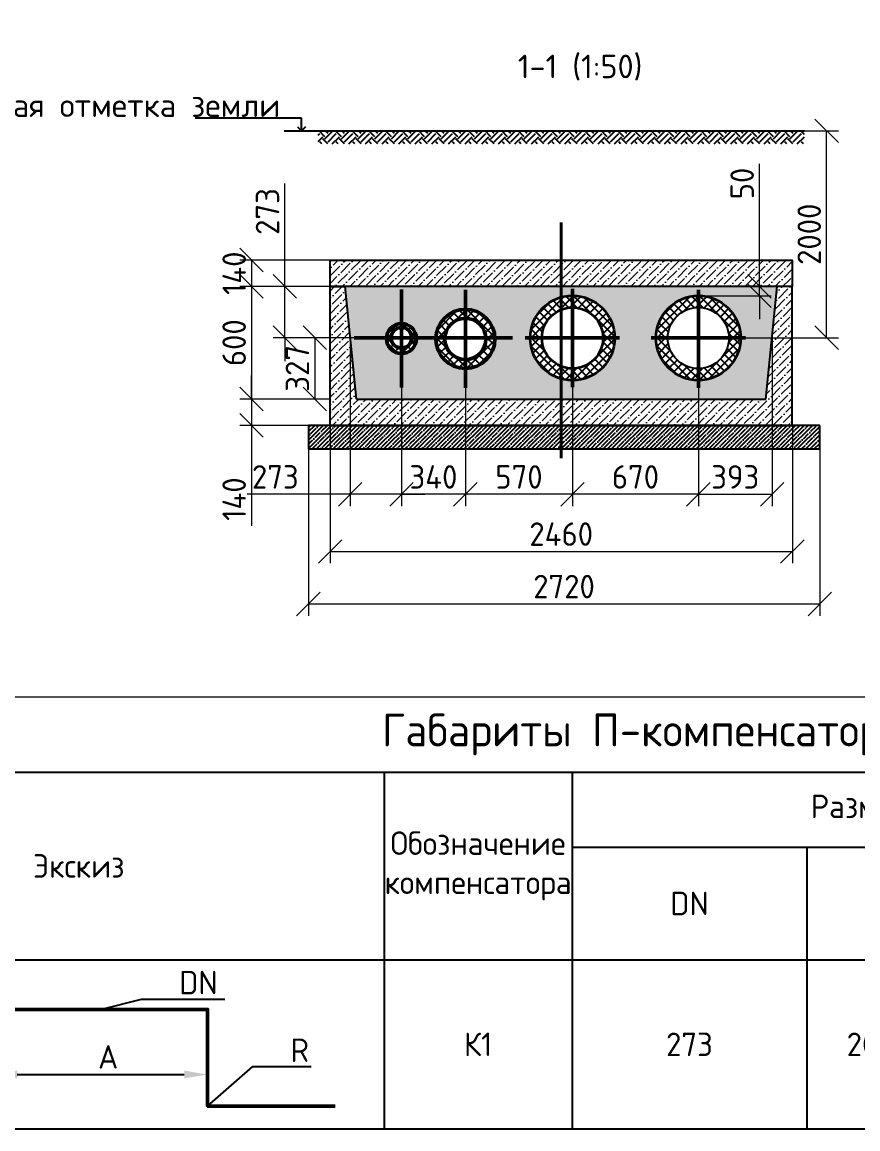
# Model space of a CAD drawing. Header units: metres. Extents: x 1981 to 7362, y 1229 to 3678.
# Drawn here: x 3059.8 to 3148.7, y 2389.7 to 2507.5 of the extents above; entities that cross this region are included whole.
import ezdxf
from ezdxf import colors
from ezdxf.entities.mleader import LeaderData, LeaderLine
from ezdxf.math import Vec2, Vec3

# ---------------------------------------------------------------- set-up
doc = ezdxf.new("R2010")
doc.units = ezdxf.units.M
doc.layers.add('Основной', color=255, linetype='Continuous', lineweight=50)
doc.styles.add('-ISOCPEUR-', font='isocpeur.ttf')
doc.styles.add('GOST', font='GOST.shx', dxfattribs={"oblique": 15})
doc.styles.get("Standard").update_dxf_attribs({"font": 'GOST Common.ttf'})
doc.dimstyles.new('ISO-25', dxfattribs={"dimtxt": 2.5, "dimasz": 2.5, "dimexe": 1.25, "dimexo": 0.625, "dimtad": 1, "dimtxsty": 'Standard', "dimcen": 2.5, "dimadec": 0, "dimazin": 0, "dimtfac": 1, "dimtmove": 0, "dimatfit": 3, "dimfxl": 1, "dimarcsym": 0})
doc.dimstyles.new('М 1 к 50', dxfattribs={"dimtxt": 2.5, "dimasz": 2.5, "dimexe": 1.25, "dimexo": 0, "dimgap": 0.6, "dimtad": 1, "dimdec": 0, "dimlfac": 50, "dimdsep": 46, "dimtxsty": 'GOST', "dimblk": 'OBLIQUE', "dimcen": 0, "dimclrd": 256, "dimclre": 256, "dimclrt": 256, "dimazin": 0, "dimtfac": 1, "dimtdec": 0, "dimtmove": 0, "dimatfit": 1, "dimldrblk": 'NONE', "dimfxl": 1.25, "dimlwd": 20, "dimlwe": 20, "dimarcsym": 1})

# ---------------------------------------------------------------- blocks, each defined once
blk = doc.blocks.new('*T66')
at = {"layer": 'Defpoints', "color": 8, "linetype": 'ByBlock', "lineweight": 0, "transparency": 16777216}
for p, q in [((0, 0), (185, 0)), ((0, 0), (0, -8)), ((185, 0), (185, -8))]:
    blk.add_line(p, q, dxfattribs=at)
at = {"layer": 'Основной', "color": 0, "linetype": 'ByBlock', "lineweight": -2, "transparency": 16777216}
for p, q in [((0, -8), (185, -8)), ((0, -8), (0, -46)), ((65, -8), (65, -46)), ((85, -8), (85, -46)), ((155, -8), (155, -46)), ((175, -8), (175, -46)), ((185, -8), (185, -46)), ((85, -16), (155, -16)), ((110, -16), (110, -46)), ((125, -16), (125, -46)), ((140, -16), (140, -46)), ((0, -28), (185, -28)), ((0, -46), (185, -46))]:
    blk.add_line(p, q, dxfattribs=at)
at = {"layer": 'Основной', "color": 0, "transparency": 16777216, "attachment_point": 5}
for s, insert, char_height, width in [('Габариты П-компенсатора', (92.5, -4), 3.5, 182), ('Размеры, мм', (120, -12), 2.5, 67), ('{\\T0.9;Компенсирующая способность, мм}', (165, -18), 2.5, 17), ('Обозначение компенсатора', (75, -18), 2.5, 17), ('Экскиз', (32.5, -18), 2.5, 62), ('Кол.', (180, -18), 2.5, 7), ('DN', (97.5, -22), 2.5, 22), ('H', (117.5, -22), 2.5, 12), ('A', (132.5, -22), 2.5, 12), ('R', (147.5, -22), 2.5, 12), ('К1', (75, -37), 2.5, 17), ('273', (97.5, -37), 2.5, 22), ('2000', (117.5, -37), 2.5, 12), ('3000', (132.5, -37), 2.5, 12), ('1,5', (147.5, -37), 2.5, 12), ('34', (165, -37), 2.5, 17)]:
    blk.add_mtext(s, dxfattribs=dict(at, insert=insert, char_height=char_height, width=width))
blk = doc.blocks.new('*D69')
at = {"layer": 'Defpoints', "color": 0, "lineweight": 50, "transparency": 16777216}
for p in [(3056.74, 2402.41), (3079.51, 2402.41), (3079.51, 2395.48)]:
    blk.add_point(p, dxfattribs=at)
at = {"layer": 'Основной', "color": 0, "lineweight": -2, "transparency": 16777216}
for p, q in [((3056.74, 2401.78), (3056.74, 2394.23)), ((3079.51, 2401.78), (3079.51, 2394.23)), ((3059.24, 2395.48), (3077.01, 2395.48))]:
    blk.add_line(p, q, dxfattribs=at)
at = {"layer": 'Основной', "color": 0, "lineweight": 50, "transparency": 16777216}
for points in [[(3059.24, 2395.9), (3059.24, 2395.07), (3056.74, 2395.48)], [(3077.01, 2395.9), (3077.01, 2395.07), (3079.51, 2395.48)]]:
    blk.add_solid(points, dxfattribs=at)
at = {"layer": 'Основной', "color": 0, "lineweight": 25, "transparency": 16777216, "insert": (3068.92, 2397.36), "char_height": 2.5, "attachment_point": 5, "bg_fill": 3, "box_fill_scale": 1.1, "bg_fill_color": 256, "bg_fill_true_color": 13158600, "bg_fill_transparency": 0}
blk.add_mtext('А', dxfattribs=at)
blk = doc.blocks.new('_None')
blk = doc.blocks.new('_Oblique')
at = {"color": 0, "linetype": 'ByBlock', "lineweight": -2}
blk.add_line((-0.5, -0.5), (0.5, 0.5), dxfattribs=at)
blk = doc.blocks.new('*D75')
at = {"lineweight": 20, "transparency": 16777216}
for p, q in [((3092.54, 2464.61), (3092.54, 2449.93)), ((3141.74, 2464.61), (3141.74, 2449.93)), ((3092.54, 2451.18), (3141.74, 2451.18))]:
    blk.add_line(p, q, dxfattribs=at)
at = {"layer": 'Defpoints', "color": 0, "lineweight": 50, "transparency": 16777216}
for p in [(3092.54, 2464.61), (3141.74, 2464.61), (3141.74, 2451.18)]:
    blk.add_point(p, dxfattribs=at)
at = {"lineweight": 20, "transparency": 16777216, "xscale": 2.5, "yscale": 2.5, "zscale": 2.5, "rotation": 180}
blk.add_blockref('_Oblique', (3092.54, 2451.18), dxfattribs=at)
at = {"lineweight": 20, "transparency": 16777216, "xscale": 2.5, "yscale": 2.5, "zscale": 2.5}
blk.add_blockref('_Oblique', (3141.74, 2451.18), dxfattribs=at)
at = {"transparency": 16777216, "insert": (3117.14, 2453.03), "char_height": 2.5, "attachment_point": 5}
blk.add_mtext('2460', dxfattribs=at)
blk = doc.blocks.new('*D76')
at = {"lineweight": 20, "transparency": 16777216}
for p, q in [((3090.23, 2462.09), (3090.23, 2444.34)), ((3144.66, 2462.09), (3144.66, 2444.34)), ((3090.23, 2445.59), (3144.66, 2445.59))]:
    blk.add_line(p, q, dxfattribs=at)
at = {"layer": 'Defpoints', "color": 0, "lineweight": 50, "transparency": 16777216}
for p in [(3090.23, 2462.09), (3144.66, 2462.09), (3144.66, 2445.59)]:
    blk.add_point(p, dxfattribs=at)
at = {"lineweight": 20, "transparency": 16777216, "xscale": 2.5, "yscale": 2.5, "zscale": 2.5, "rotation": 180}
blk.add_blockref('_Oblique', (3090.23, 2445.59), dxfattribs=at)
at = {"lineweight": 20, "transparency": 16777216, "xscale": 2.5, "yscale": 2.5, "zscale": 2.5}
blk.add_blockref('_Oblique', (3144.66, 2445.59), dxfattribs=at)
at = {"transparency": 16777216, "insert": (3117.44, 2447.44), "char_height": 2.5, "attachment_point": 5}
blk.add_mtext('2720', dxfattribs=at)
blk = doc.blocks.new('*D71')
at = {"lineweight": 20, "transparency": 16777216}
for p, q in [((3087.73, 2479.41), (3087.73, 2490.36)), ((3092.54, 2479.41), (3086.48, 2479.41)), ((3087.73, 2473.94), (3087.73, 2479.41)), ((3095.12, 2473.94), (3086.48, 2473.94)), ((3087.73, 2473.94), (3087.73, 2471.44))]:
    blk.add_line(p, q, dxfattribs=at)
at = {"layer": 'Defpoints', "color": 0, "lineweight": 50, "transparency": 16777216}
for p in [(3087.73, 2479.41), (3092.54, 2479.41), (3095.12, 2473.94)]:
    blk.add_point(p, dxfattribs=at)
at = {"lineweight": 20, "transparency": 16777216, "xscale": 2.5, "yscale": 2.5, "zscale": 2.5}
for p, rotation in [((3087.73, 2479.41), 270), ((3087.73, 2473.94), 90)]:
    blk.add_blockref('_Oblique', p, dxfattribs=dict(at, rotation=rotation))
at = {"transparency": 16777216, "insert": (3085.88, 2487.38), "char_height": 2.5, "attachment_point": 5, "rotation": 90}
blk.add_mtext('273', dxfattribs=at)
blk = doc.blocks.new('*D72')
at = {"lineweight": 20, "transparency": 16777216}
for p, q in [((3095.12, 2473.94), (3089.66, 2473.94)), ((3090.91, 2473.94), (3090.91, 2467.41)), ((3092.54, 2467.41), (3089.66, 2467.41))]:
    blk.add_line(p, q, dxfattribs=at)
at = {"layer": 'Defpoints', "color": 0, "lineweight": 50, "transparency": 16777216}
for p in [(3095.12, 2473.94), (3090.91, 2467.41), (3092.54, 2467.41)]:
    blk.add_point(p, dxfattribs=at)
at = {"lineweight": 20, "transparency": 16777216, "xscale": 2.5, "yscale": 2.5, "zscale": 2.5}
for p, rotation in [((3090.91, 2473.94), 90), ((3090.91, 2467.41), 270)]:
    blk.add_blockref('_Oblique', p, dxfattribs=dict(at, rotation=rotation))
at = {"transparency": 16777216, "insert": (3089.06, 2470.68), "char_height": 2.5, "attachment_point": 5, "rotation": 90}
blk.add_mtext('327', dxfattribs=at)
blk = doc.blocks.new('*D77')
at = {"lineweight": 20, "transparency": 16777216}
for p, q in [((3138.25, 2479.41), (3138.25, 2492.46)), ((3131.74, 2479.41), (3139.5, 2479.41)), ((3131.74, 2478.41), (3139.5, 2478.41)), ((3138.25, 2478.41), (3138.25, 2479.41)), ((3138.25, 2478.41), (3138.25, 2475.91))]:
    blk.add_line(p, q, dxfattribs=at)
at = {"layer": 'Defpoints', "color": 0, "lineweight": 50, "transparency": 16777216}
for p in [(3131.74, 2479.41), (3131.74, 2478.41), (3138.25, 2479.41)]:
    blk.add_point(p, dxfattribs=at)
at = {"lineweight": 20, "transparency": 16777216, "xscale": 2.5, "yscale": 2.5, "zscale": 2.5}
for p, rotation in [((3138.25, 2479.41), 270), ((3138.25, 2478.41), 90)]:
    blk.add_blockref('_Oblique', p, dxfattribs=dict(at, rotation=rotation))
at = {"transparency": 16777216, "insert": (3136.4, 2490.36), "char_height": 2.5, "attachment_point": 5, "rotation": 90}
blk.add_mtext('50', dxfattribs=at)
blk = doc.blocks.new('*D73')
at = {"lineweight": 20, "transparency": 16777216}
for p, q in [((3132.14, 2495.97), (3146.64, 2495.97)), ((3145.39, 2473.94), (3145.39, 2495.97)), ((3136.75, 2473.94), (3146.64, 2473.94))]:
    blk.add_line(p, q, dxfattribs=at)
at = {"layer": 'Defpoints', "color": 0, "lineweight": 50, "transparency": 16777216}
for p in [(3132.14, 2495.97), (3145.39, 2495.97), (3136.75, 2473.94)]:
    blk.add_point(p, dxfattribs=at)
at = {"lineweight": 20, "transparency": 16777216, "xscale": 2.5, "yscale": 2.5, "zscale": 2.5}
for p, rotation in [((3145.39, 2495.97), 90), ((3145.39, 2473.94), 270)]:
    blk.add_blockref('_Oblique', p, dxfattribs=dict(at, rotation=rotation))
at = {"transparency": 16777216, "insert": (3143.54, 2484.96), "char_height": 2.5, "attachment_point": 5, "rotation": 90}
blk.add_mtext('2000', dxfattribs=at)
blk = doc.blocks.new('*D78')
at = {"lineweight": 20, "transparency": 16777216}
for p, q in [((3092.54, 2482.21), (3082.93, 2482.21)), ((3084.18, 2482.21), (3084.18, 2479.41)), ((3092.54, 2479.41), (3082.93, 2479.41))]:
    blk.add_line(p, q, dxfattribs=at)
at = {"layer": 'Defpoints', "color": 0, "lineweight": 50, "transparency": 16777216}
for p in [(3092.54, 2482.21), (3084.18, 2479.41), (3092.54, 2479.41)]:
    blk.add_point(p, dxfattribs=at)
at = {"lineweight": 20, "transparency": 16777216, "xscale": 2.5, "yscale": 2.5, "zscale": 2.5}
for p, rotation in [((3084.18, 2482.21), 90), ((3084.18, 2479.41), 270)]:
    blk.add_blockref('_Oblique', p, dxfattribs=dict(at, rotation=rotation))
at = {"transparency": 16777216, "insert": (3082.33, 2480.81), "char_height": 2.5, "attachment_point": 5, "rotation": 90}
blk.add_mtext('140', dxfattribs=at)
blk = doc.blocks.new('*D74')
at = {"lineweight": 20, "transparency": 16777216}
for p, q in [((3090.66, 2479.41), (3082.93, 2479.41)), ((3084.18, 2479.41), (3084.18, 2467.41)), ((3090.66, 2467.41), (3082.93, 2467.41))]:
    blk.add_line(p, q, dxfattribs=at)
at = {"layer": 'Defpoints', "color": 0, "lineweight": 50, "transparency": 16777216}
for p in [(3090.66, 2479.41), (3084.18, 2467.41), (3090.66, 2467.41)]:
    blk.add_point(p, dxfattribs=at)
at = {"lineweight": 20, "transparency": 16777216, "xscale": 2.5, "yscale": 2.5, "zscale": 2.5}
for p, rotation in [((3084.18, 2479.41), 90), ((3084.18, 2467.41), 270)]:
    blk.add_blockref('_Oblique', p, dxfattribs=dict(at, rotation=rotation))
at = {"transparency": 16777216, "insert": (3082.33, 2473.41), "char_height": 2.5, "attachment_point": 5, "rotation": 90}
blk.add_mtext('600', dxfattribs=at)
blk = doc.blocks.new('*D79')
at = {"lineweight": 20, "transparency": 16777216}
for p, q in [((3084.18, 2467.41), (3084.18, 2469.91)), ((3090.91, 2467.41), (3082.93, 2467.41)), ((3084.18, 2467.41), (3084.18, 2464.61)), ((3090.91, 2464.61), (3082.93, 2464.61)), ((3084.18, 2464.61), (3084.18, 2453.91))]:
    blk.add_line(p, q, dxfattribs=at)
at = {"layer": 'Defpoints', "color": 0, "lineweight": 50, "transparency": 16777216}
for p in [(3090.91, 2467.41), (3084.18, 2464.61), (3090.91, 2464.61)]:
    blk.add_point(p, dxfattribs=at)
at = {"lineweight": 20, "transparency": 16777216, "xscale": 2.5, "yscale": 2.5, "zscale": 2.5}
for p, rotation in [((3084.18, 2467.41), 270), ((3084.18, 2464.61), 90)]:
    blk.add_blockref('_Oblique', p, dxfattribs=dict(at, rotation=rotation))
at = {"transparency": 16777216, "insert": (3082.33, 2456.76), "char_height": 2.5, "attachment_point": 5, "rotation": 90}
blk.add_mtext('140', dxfattribs=at)
blk = doc.blocks.new('*D84')
at = {"lineweight": 20, "transparency": 16777216}
for p, q in [((3118.34, 2473.91), (3118.34, 2456.02)), ((3131.74, 2473.94), (3131.74, 2456.02)), ((3131.74, 2457.27), (3118.34, 2457.27))]:
    blk.add_line(p, q, dxfattribs=at)
at = {"layer": 'Defpoints', "color": 0, "lineweight": 50, "transparency": 16777216}
for p in [(3118.34, 2473.91), (3131.74, 2473.94), (3118.34, 2457.27)]:
    blk.add_point(p, dxfattribs=at)
at = {"lineweight": 20, "transparency": 16777216, "xscale": 2.5, "yscale": 2.5, "zscale": 2.5, "rotation": 180}
blk.add_blockref('_Oblique', (3118.34, 2457.27), dxfattribs=at)
at = {"lineweight": 20, "transparency": 16777216, "xscale": 2.5, "yscale": 2.5, "zscale": 2.5}
blk.add_blockref('_Oblique', (3131.74, 2457.27), dxfattribs=at)
at = {"transparency": 16777216, "insert": (3125.04, 2459.12), "char_height": 2.5, "attachment_point": 5}
blk.add_mtext('670', dxfattribs=at)
blk = doc.blocks.new('*D85')
at = {"lineweight": 20, "transparency": 16777216}
for p, q in [((3106.94, 2473.94), (3106.94, 2456.02)), ((3118.34, 2473.91), (3118.34, 2456.02)), ((3118.34, 2457.27), (3106.94, 2457.27))]:
    blk.add_line(p, q, dxfattribs=at)
at = {"layer": 'Defpoints', "color": 0, "lineweight": 50, "transparency": 16777216}
for p in [(3106.94, 2473.94), (3118.34, 2473.91), (3106.94, 2457.27)]:
    blk.add_point(p, dxfattribs=at)
at = {"lineweight": 20, "transparency": 16777216, "xscale": 2.5, "yscale": 2.5, "zscale": 2.5, "rotation": 180}
blk.add_blockref('_Oblique', (3106.94, 2457.27), dxfattribs=at)
at = {"lineweight": 20, "transparency": 16777216, "xscale": 2.5, "yscale": 2.5, "zscale": 2.5}
blk.add_blockref('_Oblique', (3118.34, 2457.27), dxfattribs=at)
at = {"transparency": 16777216, "insert": (3112.64, 2459.12), "char_height": 2.5, "attachment_point": 5}
blk.add_mtext('570', dxfattribs=at)
blk = doc.blocks.new('*D86')
at = {"lineweight": 20, "transparency": 16777216}
for p, q in [((3100.14, 2473.94), (3100.14, 2456.02)), ((3106.94, 2473.94), (3106.94, 2456.02)), ((3106.94, 2457.27), (3100.14, 2457.27))]:
    blk.add_line(p, q, dxfattribs=at)
at = {"layer": 'Defpoints', "color": 0, "lineweight": 50, "transparency": 16777216}
for p in [(3100.14, 2473.94), (3106.94, 2473.94), (3100.14, 2457.27)]:
    blk.add_point(p, dxfattribs=at)
at = {"lineweight": 20, "transparency": 16777216, "xscale": 2.5, "yscale": 2.5, "zscale": 2.5, "rotation": 180}
blk.add_blockref('_Oblique', (3100.14, 2457.27), dxfattribs=at)
at = {"lineweight": 20, "transparency": 16777216, "xscale": 2.5, "yscale": 2.5, "zscale": 2.5}
blk.add_blockref('_Oblique', (3106.94, 2457.27), dxfattribs=at)
at = {"transparency": 16777216, "insert": (3103.54, 2459.12), "char_height": 2.5, "attachment_point": 5}
blk.add_mtext('340', dxfattribs=at)
blk = doc.blocks.new('*D154')
at = {"lineweight": 20, "transparency": 16777216}
for p, q in [((3094.68, 2473.94), (3094.68, 2456.02)), ((3100.14, 2473.93), (3100.14, 2456.02)), ((3094.68, 2457.27), (3083.73, 2457.27)), ((3100.14, 2457.27), (3094.68, 2457.27)), ((3100.14, 2457.27), (3102.64, 2457.27))]:
    blk.add_line(p, q, dxfattribs=at)
at = {"layer": 'Defpoints', "color": 0, "lineweight": 50, "transparency": 16777216}
for p in [(3094.68, 2473.94), (3100.14, 2473.93), (3094.68, 2457.27)]:
    blk.add_point(p, dxfattribs=at)
at = {"lineweight": 20, "transparency": 16777216, "xscale": 2.5, "yscale": 2.5, "zscale": 2.5}
blk.add_blockref('_Oblique', (3094.68, 2457.27), dxfattribs=at)
at = {"lineweight": 20, "transparency": 16777216, "xscale": 2.5, "yscale": 2.5, "zscale": 2.5, "rotation": 180}
blk.add_blockref('_Oblique', (3100.14, 2457.27), dxfattribs=at)
at = {"transparency": 16777216, "insert": (3086.71, 2459.12), "char_height": 2.5, "attachment_point": 5}
blk.add_mtext('273', dxfattribs=at)
blk = doc.blocks.new('*D155')
at = {"lineweight": 20, "transparency": 16777216}
for p, q in [((3131.74, 2473.94), (3131.74, 2456.02)), ((3139.59, 2473.94), (3139.59, 2456.02)), ((3131.74, 2457.27), (3139.59, 2457.27))]:
    blk.add_line(p, q, dxfattribs=at)
at = {"layer": 'Defpoints', "color": 0, "lineweight": 50, "transparency": 16777216}
for p in [(3131.74, 2473.94), (3139.59, 2473.94), (3139.59, 2457.27)]:
    blk.add_point(p, dxfattribs=at)
at = {"lineweight": 20, "transparency": 16777216, "xscale": 2.5, "yscale": 2.5, "zscale": 2.5, "rotation": 180}
blk.add_blockref('_Oblique', (3131.74, 2457.27), dxfattribs=at)
at = {"lineweight": 20, "transparency": 16777216, "xscale": 2.5, "yscale": 2.5, "zscale": 2.5}
blk.add_blockref('_Oblique', (3139.59, 2457.27), dxfattribs=at)
at = {"transparency": 16777216, "insert": (3135.66, 2459.12), "char_height": 2.5, "attachment_point": 5}
blk.add_mtext('393', dxfattribs=at)

msp = doc.modelspace()

# ---------------------------------------------------------------- hatches: boundary and pattern name
h = msp.add_hatch()
h.set_pattern_fill('EARTH', color=256, scale=5, angle=45, style=0)
h.set_pattern_definition([(45, (-23809.2268, 119244.8546), (0, 1.767766953), [1.25, -1.25]), (45, (-23809.5582, 119245.186), (0, 1.767766953), [1.25, -1.25]), (45, (-23809.8897, 119245.5175), (0, 1.767766953), [1.25, -1.25]), (135, (-23809.8897, 119245.7385), (-1.767766953, 2e-16), [1.25, -1.25]), (135, (-23809.5582, 119246.0699), (-1.767766953, 2e-16), [1.25, -1.25]), (135, (-23809.2268, 119246.4014), (-1.767766953, 2e-16), [1.25, -1.25])])
h.paths.add_polyline_path([(3140.759, 2495.966), (3143.029, 2495.966), (3143.029, 2494.577), (3139.459, 2494.577)])
h.paths.add_polyline_path([(3131.544, 2495.966), (3140.759, 2495.966), (3139.459, 2494.577), (3131.544, 2494.577)])
h.paths.add_polyline_path([(3122.329, 2495.966), (3131.544, 2495.966), (3131.544, 2494.577), (3123.63, 2494.577)])
h.paths.add_polyline_path([(3091.272, 2495.966), (3122.329, 2495.966), (3123.63, 2494.577), (3091.272, 2494.577)])
at = {"lineweight": 20}
h = msp.add_hatch(dxfattribs=at)
h.set_pattern_fill('ANSI36', color=256, scale=0.18)
h.set_pattern_definition([(45, (2954.86526, 2548.95214), (0.3030836, 1.1113067), [1.42875, -0.28575, 0, -0.28575])])
h.paths.add_polyline_path([(3141.736, 2482.209), (3092.536, 2482.209), (3092.536, 2479.409), (3141.736, 2479.409)])
h.paths.add_polyline_path([(3094.136, 2479.409), (3092.536, 2479.409), (3092.536, 2464.609), (3141.736, 2464.609), (3141.736, 2479.409), (3140.136, 2479.409), (3138.936, 2467.409), (3095.336, 2467.409)])
h = msp.add_hatch()
h.set_pattern_fill('AR-SAND', color=256, scale=0.047)
h.paths.add_polyline_path([(3140.136, 2479.409), (3094.136, 2479.409), (3095.336, 2467.409), (3138.936, 2467.409)])
h.paths.add_polyline_path([(3101.733, 2473.944), (3103.788, 2473.944, -0.9795234), (3110.086, 2473.813, -1), (3103.786, 2473.813, -0.0103442), (3103.788, 2473.944), (3101.917, 2473.944), (3101.733, 2473.944, -0.0149739), (3101.736, 2473.848, -1), (3098.536, 2473.848, -0.970494)], flags=16)
h.paths.add_polyline_path([(3101.236, 2473.933, -1), (3099.036, 2473.933, -1)], flags=0)
h.paths.add_polyline_path([(3109.126, 2473.813, -1), (3104.746, 2473.813, -1)], flags=0)
h.paths.add_polyline_path([(3122.836, 2473.909, -1), (3113.836, 2473.909, -1)], flags=16)
h.paths.add_polyline_path([(3121.586, 2473.909, -1), (3115.086, 2473.909, -1)], flags=0)
h.paths.add_polyline_path([(3136.236, 2473.909, -1), (3127.236, 2473.909, -1)], flags=16)
h.paths.add_polyline_path([(3134.986, 2473.909, -1), (3128.486, 2473.909, -1)], flags=0)
h.paths.add_polyline_path([(3325.136, 2479.409), (3279.136, 2479.409), (3280.336, 2467.409), (3323.936, 2467.409)])
h.paths.add_polyline_path([(3286.733, 2473.944), (3288.788, 2473.944, -0.9795234), (3295.086, 2473.813, -1), (3288.786, 2473.813, -0.0103442), (3288.788, 2473.944), (3286.917, 2473.944), (3286.733, 2473.944, -0.0149739), (3286.736, 2473.848, -1), (3283.536, 2473.848, -0.970494)], flags=16)
h.paths.add_polyline_path([(3286.236, 2473.933, -1), (3284.036, 2473.933, -1)], flags=0)
h.paths.add_polyline_path([(3294.126, 2473.813, -1), (3289.746, 2473.813, -1)], flags=0)
h.paths.add_polyline_path([(3298.836, 2473.944), (3300.086, 2473.944, -0.4111054), (3303.336, 2477.159), (3303.336, 2478.409, 0.4119681)], flags=0)
h.paths.add_polyline_path([(3307.836, 2473.909, -1), (3298.836, 2473.909, -1)], flags=16)
h.paths.add_polyline_path([(3312.236, 2473.944), (3313.486, 2473.944, -0.4111054), (3316.736, 2477.159), (3316.736, 2478.409, 0.4119681)], flags=0)
h.paths.add_polyline_path([(3321.236, 2473.909, -1), (3312.236, 2473.909, -1)], flags=16)
at = {"lineweight": 25, "ltscale": 0.5}
h = msp.add_hatch(dxfattribs=at)
h.set_pattern_fill('ANSI37', scale=0.2)
h.set_pattern_definition([(45, (2930.76053, 2446.9889), (-0.4490128, 0.4490128), []), (135, (2930.76053, 2446.9889), (-0.4490128, -0.4490128), [])])
edge = h.paths.add_edge_path()
edge.add_arc((3118.336, 2473.909), 4.5, 0, 360)
edge = h.paths.add_edge_path(flags=17)
edge.add_arc((3118.336, 2473.909), 3.25, 0, 360)
h = msp.add_hatch(dxfattribs=at)
h.set_pattern_fill('ANSI37', scale=0.2)
h.set_pattern_definition([(45, (2944.16053, 2446.9889), (-0.4490128, 0.4490128), []), (135, (2944.16053, 2446.9889), (-0.4490128, -0.4490128), [])])
edge = h.paths.add_edge_path()
edge.add_arc((3131.736, 2473.909), 4.5, 0, 360)
edge = h.paths.add_edge_path(flags=17)
edge.add_arc((3131.736, 2473.909), 3.25, 0, 360)
h = msp.add_hatch(dxfattribs=at)
h.set_pattern_fill('ANSI37', scale=0.2)
h.set_pattern_definition([(45, (2959.36585, 2446.8931), (-0.4490128, 0.4490128), []), (135, (2959.36585, 2446.8931), (-0.4490128, -0.4490128), [])])
edge = h.paths.add_edge_path()
edge.add_arc((3106.951, 2473.813), 3.15, 0, 360)
edge = h.paths.add_edge_path(flags=16)
edge.add_arc((3106.951, 2473.813), 2.19, 0, 360)
h = msp.add_hatch(dxfattribs=at)
h.set_pattern_fill('ANSI37', scale=0.2)
h.set_pattern_definition([(45, (2966.15044, 2446.92764), (-0.4490128, 0.4490128), []), (135, (2966.15044, 2446.92764), (-0.4490128, -0.4490128), [])])
edge = h.paths.add_edge_path()
edge.add_arc((3100.136, 2473.848), 1.6, 180, 540, ccw=False)
edge = h.paths.add_edge_path(flags=17)
edge.add_arc((3100.136, 2473.848), 1.1, 180, 540, ccw=False)
at = {"ltscale": 50}
h = msp.add_hatch(dxfattribs=at)
h.set_pattern_fill('ANSI35', scale=0.1)
h.set_pattern_definition([(45, (2944.56053, 2445.7889), (-0.4490128, 0.4490128), []), (45, (2945.00955, 2445.7889), (-0.4490128, 0.4490128), [0.79375, -0.15875, 0, -0.15875])])
h.paths.add_polyline_path([(3144.659, 2462.094), (3144.659, 2464.609), (3090.229, 2464.609), (3090.229, 2462.094)])

# ---------------------------------------------------------------- linework, layer by layer
at = {"color": 0}
msp.add_line((3089.487, 2497.325), (3078.18, 2497.325), dxfattribs=at)
for p, q in [((3089.487, 2495.966), (3089.487, 2497.325)), ((3089.063, 2496.391), (3089.487, 2495.966)), ((3089.911, 2496.391), (3089.487, 2495.966)), ((3087.665, 2495.966), (3143.029, 2495.966))]:
    msp.add_line(p, q)
at = {"color": 3, "lineweight": 40, "ltscale": 0.5}
msp.add_line((3117.136, 2461.113), (3117.136, 2486.199), dxfattribs=at)
at = {"color": 1, "linetype": 'ByBlock'}
for p, q in [((3092.536, 2464.609), (3092.536, 2479.409)), ((3092.536, 2479.409), (3094.136, 2479.409)), ((3095.336, 2467.409), (3094.136, 2479.409)), ((3138.936, 2467.409), (3140.136, 2479.409)), ((3141.736, 2479.409), (3140.136, 2479.409)), ((3141.736, 2464.609), (3141.736, 2479.409)), ((3095.336, 2467.409), (3138.936, 2467.409)), ((3092.536, 2464.609), (3141.736, 2464.609))]:
    msp.add_line(p, q, dxfattribs=at)
at = {"lineweight": 50, "ltscale": 0.5}
for p, q in [((3100.136, 2468.627), (3100.136, 2479.069)), ((3106.936, 2468.592), (3106.936, 2479.034)), ((3118.336, 2468.688), (3118.336, 2479.13)), ((3131.736, 2468.592), (3131.736, 2479.034)), ((3105.154, 2473.944), (3095.117, 2473.944)), ((3111.954, 2473.944), (3101.917, 2473.944)), ((3123.354, 2473.944), (3113.317, 2473.944)), ((3136.754, 2473.944), (3126.717, 2473.944))]:
    msp.add_line(p, q, dxfattribs=at)
at = {"color": 1, "linetype": 'ByBlock'}
msp.add_lwpolyline([(3092.536, 2482.209), (3141.736, 2482.209), (3141.736, 2479.409), (3092.536, 2479.409)], close=True, dxfattribs=at)
msp.add_lwpolyline([(3144.659, 2464.609), (3090.229, 2464.609), (3090.229, 2462.094), (3144.659, 2462.094)], close=True)
at = {"color": 5, "lineweight": 35}
for centre, radius in [((3118.336, 2473.909), 4.5), ((3118.336, 2473.909), 4.5), ((3131.736, 2473.909), 4.5), ((3118.336, 2473.909), 3.25)]:
    msp.add_circle(centre, radius, dxfattribs=at)
for radius in [4.5, 3.25]:
    msp.add_circle((3131.736, 2473.909), radius)
at = {"color": 4, "lineweight": 50}
for radius in [3.15, 2.19]:
    msp.add_circle((3106.936, 2473.813), radius, dxfattribs=at)
at = {"color": 6, "lineweight": 50}
for centre, radius in [((3100.136, 2473.848), 1.6), ((3100.136, 2473.933), 1.1)]:
    msp.add_circle(centre, radius, dxfattribs=at)
at = {"layer": 'Основной'}
msp.add_lwpolyline([(3041.92, 2392.114), (3056.736, 2392.114), (3056.736, 2402.407), (3079.507, 2402.407), (3079.507, 2392.114), (3093.075, 2392.114)], dxfattribs=at)

# ---------------------------------------------------------------- block references
msp.add_blockref('*T66', (3033.291, 2435.696))

# ---------------------------------------------------------------- texts
at = {"color": 0, "style": '-ISOCPEUR-'}
for s, p in [('1-1 (1:50)', (3112.518, 2501.577, 1.966)), ('Натурная отметка земли', (3047.926, 2497.446))]:
    msp.add_text(s, height=2.5, dxfattribs=at).set_placement(p)

# ---------------------------------------------------------------- dimensions: what is measured, and where the dimension line sits
dim = msp.add_linear_dim(base=(3145.386, 2495.966), p1=(3136.754, 2473.944), p2=(3132.136, 2495.966), angle=90, text='2000', dimstyle='М 1 к 50', override={"dimtxt": 2.5, "dimtxsty": 'Standard'})
dim.commit()
dim.dimension.update_dxf_attribs({"geometry": '*D73', "text_midpoint": (3143.536, 2484.955)})
for base, p1, p2, override, picture, middle in [((3138.249, 2479.409), (3131.736, 2478.409), (3131.736, 2479.409), {"dimtxsty": 'Standard'}, '*D77', (3138.249, 2490.361)), ((3084.184, 2479.409), (3092.536, 2482.209), (3092.536, 2479.409), {"dimtxt": 2.5, "dimtxsty": 'Standard'}, '*D78', (3084.184, 2480.809)), ((3084.184, 2467.409), (3090.658, 2479.409), (3090.658, 2467.409), {"dimtxt": 2.5, "dimtxsty": 'Standard'}, '*D74', (3084.184, 2473.409))]:
    dim = msp.add_linear_dim(base=base, p1=p1, p2=p2, angle=90, dimstyle='М 1 к 50', override=override)
    dim.commit()
    dim.dimension.update_dxf_attribs({"geometry": picture, "text_midpoint": middle, "dimtype": 160})
for base, p1, p2, picture, middle in [((3087.735, 2479.409), (3095.117, 2473.944), (3092.536, 2479.409), '*D71', (3085.885, 2487.384)), ((3090.908, 2467.409), (3095.117, 2473.944), (3092.536, 2467.409), '*D72', (3089.058, 2470.676)), ((3084.184, 2464.609), (3090.908, 2467.409), (3090.908, 2464.609), '*D79', (3082.334, 2456.759))]:
    dim = msp.add_linear_dim(base=base, p1=p1, p2=p2, angle=90, dimstyle='М 1 к 50', override={"dimtxt": 2.5, "dimtxsty": 'Standard'})
    dim.commit()
    dim.dimension.update_dxf_attribs({"geometry": picture, "text_midpoint": middle})
for base, p1, p2, override, picture, middle in [((3094.682, 2457.272), (3100.136, 2473.933), (3094.682, 2473.944), {"dimtxsty": 'Standard'}, '*D154', (3086.707, 2459.122)), ((3100.136, 2457.272), (3106.936, 2473.944), (3100.136, 2473.944), {"dimtxsty": 'Standard'}, '*D86', (3103.536, 2459.122)), ((3106.936, 2457.272), (3118.336, 2473.909), (3106.936, 2473.944), {"dimtxsty": 'Standard'}, '*D85', (3112.636, 2459.122)), ((3118.336, 2457.272), (3131.736, 2473.944), (3118.336, 2473.909), {"dimtxt": 2.5, "dimtxsty": 'Standard'}, '*D84', (3125.036, 2459.122)), ((3139.589, 2457.272), (3131.736, 2473.944), (3139.589, 2473.944), {"dimtxsty": 'Standard'}, '*D155', (3135.662, 2459.122)), ((3141.736, 2451.185), (3092.536, 2464.609), (3141.736, 2464.609), {"dimtxt": 2.5, "dimtxsty": 'Standard'}, '*D75', (3117.136, 2453.035))]:
    dim = msp.add_linear_dim(base=base, p1=p1, p2=p2, dimstyle='М 1 к 50', override=override)
    dim.commit()
    dim.dimension.update_dxf_attribs({"geometry": picture, "text_midpoint": middle})
dim = msp.add_linear_dim(base=(3144.659, 2445.592), p1=(3090.229, 2462.094), p2=(3144.659, 2462.094), text='2720', dimstyle='М 1 к 50', override={"dimtxt": 2.5, "dimtxsty": 'Standard'})
dim.commit()
dim.dimension.update_dxf_attribs({"geometry": '*D76', "text_midpoint": (3117.444, 2445.592), "dimtype": 160})

# ---------------------------------------------------------------- next in the draw order: dimensions: what is measured, and where the dimension line sits
at = {"layer": 'Основной', "lineweight": 25}
dim = msp.add_linear_dim(base=(3079.507, 2395.484), p1=(3056.736, 2402.407), p2=(3079.507, 2402.407), text='А', dimstyle='ISO-25', override={"dimfxl": 0, "dimtfill": 1, "dimarcsym": 2}, dxfattribs=at)
dim.commit()
dim.dimension.update_dxf_attribs({"geometry": '*D69', "text_midpoint": (3068.92, 2395.484), "dimtype": 160})

# ---------------------------------------------------------------- next in the draw order: leaders
ml = msp.add_multileader_mtext('Standard', dxfattribs=at)
ml.set_content('DN', color=256)
ml.set_leader_properties()
ml.set_arrow_properties(name='NONE')
ml.build(insert=Vec2(0, 0))
ml.multileader.update_dxf_attribs({"text_left_attachment_type": 6, "text_right_attachment_type": 6, "dogleg_length": 2, "arrow_head_size": 2.5})
ctx = ml.context
ctx.base_point, ctx.char_height, ctx.arrow_head_size, ctx.plane_origin = Vec3(3074.471, 2403.522), 2.5, 2.5, Vec3(3068.121, 2402.407)
ctx.left_attachment, ctx.right_attachment = 6, 6
notes = []
notes.append((ctx, [(0, (1, 1, 0), (3072.471, 2403.522), (1, 0), 2, [(0, [(3068.121, 2402.407)], 0, [])])]))
ctx.mtext.insert, ctx.mtext.flow_direction = Vec3(3076.471, 2406.522), 5
ml = msp.add_multileader_mtext('Standard', dxfattribs=at)
ml.set_content('R', color=256)
ml.set_leader_properties()
ml.set_arrow_properties(name='NONE')
ml.build(insert=Vec2(0, 0))
ml.multileader.update_dxf_attribs({"text_left_attachment_type": 6, "text_right_attachment_type": 6, "dogleg_length": 2, "arrow_head_size": 2.5})
ctx = ml.context
ctx.base_point, ctx.char_height, ctx.arrow_head_size, ctx.plane_origin = Vec3(3086.327, 2396.325), 2.5, 2.5, Vec3(3079.507, 2392.114)
ctx.left_attachment, ctx.right_attachment = 6, 6
notes.append((ctx, [(0, (1, 1, 0), (3084.327, 2396.325), (1, 0), 2, [(0, [(3079.507, 2392.114)], 0, [])])]))
ctx.mtext.insert, ctx.mtext.flow_direction = Vec3(3088.327, 2399.325), 5
for ctx, leaders in notes:
    for number, flags, end, landing, length, lines in leaders:
        leader = LeaderData()
        leader.index, (leader.has_last_leader_line, leader.has_dogleg_vector, leader.attachment_direction) = number, flags
        leader.last_leader_point, leader.dogleg_vector, leader.dogleg_length = Vec3(end), Vec3(landing), length
        for number, points, colour, breaks in lines:
            line = LeaderLine()
            line.index, line.vertices, line.color, line.breaks = number, Vec3.list(points), colors.encode_raw_color(colour), breaks
            leader.lines.append(line)
        ctx.leaders.append(leader)

doc.saveas('drawing.dxf')
